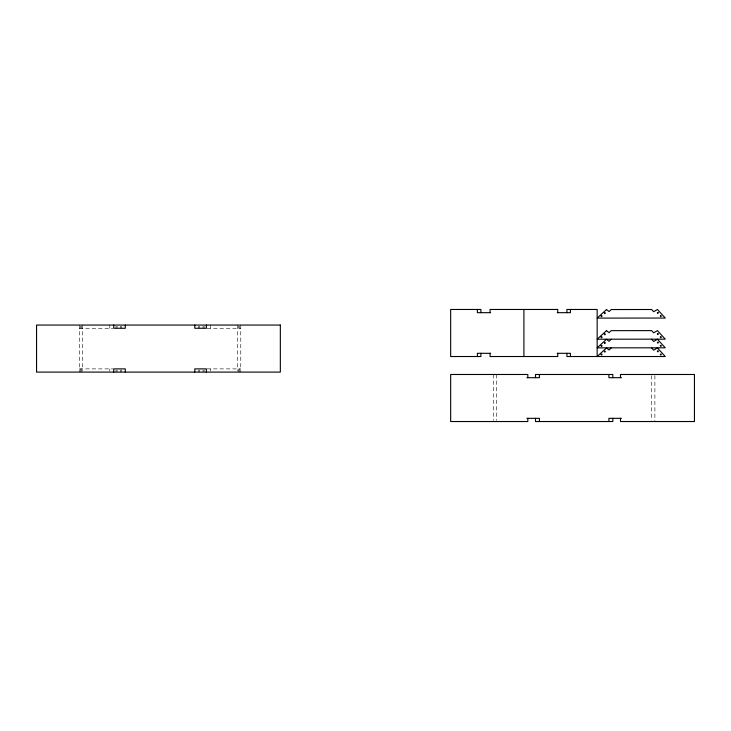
<?xml version="1.0" encoding="UTF-8"?>
<svg xmlns="http://www.w3.org/2000/svg" width="731" height="731" viewBox="0 0 731 731"><rect width="100%" height="100%" fill="white"/><g stroke="black" fill="none" stroke-linecap="round" stroke-linejoin="round"><path stroke-width="0.55" stroke-dasharray="3.65 2.74" d="M79.323 328.265L112.784 328.265M207.129 328.265L240.773 328.265M79.323 368.89L112.784 368.89M207.129 368.89L240.773 368.89M654.885 375.606L654.885 421.531M651.677 375.606L651.677 420.407M496.641 374.482L496.641 420.407M493.434 374.482L493.434 420.407M240.773 325.057L240.773 372.097M239.704 326.127L239.704 328.265M239.704 368.89L239.704 372.097M238.635 326.127L238.635 328.265M238.635 368.89L238.635 372.097M237.566 325.057L237.566 371.028M210.3 325.057L210.3 328.265M210.3 368.89L210.3 371.028M204.104 326.127L204.104 328.265M204.104 369.959L204.104 372.097M203.035 326.127L203.035 328.265M203.035 369.959L203.035 372.097M199.737 326.127L199.737 328.265M199.737 369.959L199.737 372.097M198.668 326.127L198.668 328.265M198.668 369.959L198.668 372.097M121.419 326.127L121.419 328.265M121.419 369.959L121.419 372.097M120.35 326.127L120.35 328.265M120.35 369.959L120.35 372.097M117.061 326.127L117.061 328.265M117.061 369.959L117.061 372.097M115.991 326.127L115.991 328.265M115.991 369.959L115.991 372.097M109.787 325.057L109.787 328.265M109.787 368.89L109.787 371.028M82.53 325.057L82.53 371.028M81.461 326.127L81.461 328.265M81.461 368.89L81.461 372.097M80.392 326.127L80.392 328.265M80.392 368.89L80.392 372.097M79.323 325.057L79.323 372.097"/><path stroke-width="1.1" d="M611.244 339.285L609.033 341.304L606.492 339.285L597.154 347.846L665.265 347.801L657.434 339.248L653.66 341.459L651.632 339.257M611.253 347.965L609.042 349.985L606.502 347.965L597.154 356.518L597.154 309.469L566.909 309.469L566.909 312.676M490.583 312.676L477.398 312.676L477.398 309.469M557.232 312.676L570.418 312.676L570.418 309.469M490.583 353.311L477.398 353.311L477.398 356.518M557.232 353.311L570.418 353.311L570.418 356.518M526.896 377.689L539.414 377.689L539.414 374.482M621.423 377.689L608.914 377.689L608.914 374.482M526.896 418.324L539.414 418.324L539.414 421.531M621.423 418.324L608.914 418.324L608.914 421.531M651.641 347.965L653.66 350.167L657.434 347.965L665.265 356.518L566.909 356.518L566.909 353.311M620.5 377.689L620.5 374.482L694.45 374.482L694.45 421.531L620.5 421.531L620.5 418.324M612.825 377.689L612.825 374.482L535.494 374.482L535.494 377.689M612.825 418.324L612.825 421.531L535.494 421.531L535.494 418.324M557.744 312.676L557.744 309.469L490.072 309.469L490.072 312.676M557.744 353.311L557.744 356.518L490.072 356.518L490.072 353.311M527.819 377.689L527.819 374.482L450.661 374.482L450.661 421.531L527.819 421.531L527.819 418.324M523.908 309.469L523.908 356.518M480.897 312.676L480.897 309.469L450.661 309.469L450.661 356.518L480.897 356.518L480.897 353.311M206.389 325.057L206.389 328.265L194.793 328.265L194.793 325.057M206.389 372.097L206.389 368.89L194.793 368.89L194.793 372.097M125.293 325.057L125.293 328.265L113.707 328.265L113.707 325.057M125.293 372.097L125.293 368.89L113.707 368.89L113.707 372.097M601.138 315.993C601.686 318.067 602.81 314.622 601.138 315.993M604.373 313.032C604.939 315.098 606.026 311.662 604.373 313.032M601.138 337.101C601.704 339.166 602.792 335.73 601.138 337.101M601.138 345.745C601.704 347.81 602.792 344.374 601.138 345.745M604.373 334.14C604.939 336.205 606.026 332.769 604.373 334.14M604.373 342.775C604.939 344.84 606.026 341.404 604.373 342.775M657.397 312.731C657.964 314.796 659.042 311.36 657.397 312.731M660.349 315.947C660.906 318.022 661.994 314.577 660.349 315.947M657.397 333.839C657.964 335.904 659.042 332.468 657.397 333.839M657.397 342.474C657.964 344.548 659.042 341.103 657.397 342.474M660.349 337.055C660.906 339.12 661.994 335.684 660.349 337.055M660.349 345.69C660.906 347.764 661.994 344.319 660.349 345.69M601.138 354.407C601.704 356.481 602.792 353.036 601.138 354.407M604.382 351.447C604.939 353.512 606.026 350.076 604.382 351.447M657.397 351.191C657.964 353.256 659.051 349.82 657.397 351.191M660.349 354.407C660.906 356.481 661.994 353.036 660.349 354.407M606.492 309.542L597.154 318.104L665.265 318.049L657.434 309.505L653.66 311.717L651.632 309.505L611.244 309.542L609.033 311.561L606.492 309.542M606.492 330.65L597.154 339.211L665.265 339.157L657.434 330.613L653.66 332.824L651.632 330.613L611.244 330.65L609.033 332.669L606.492 330.65M280.339 325.057L36.55 325.057L36.55 372.097L280.339 372.097L280.339 325.057"/></g></svg>
